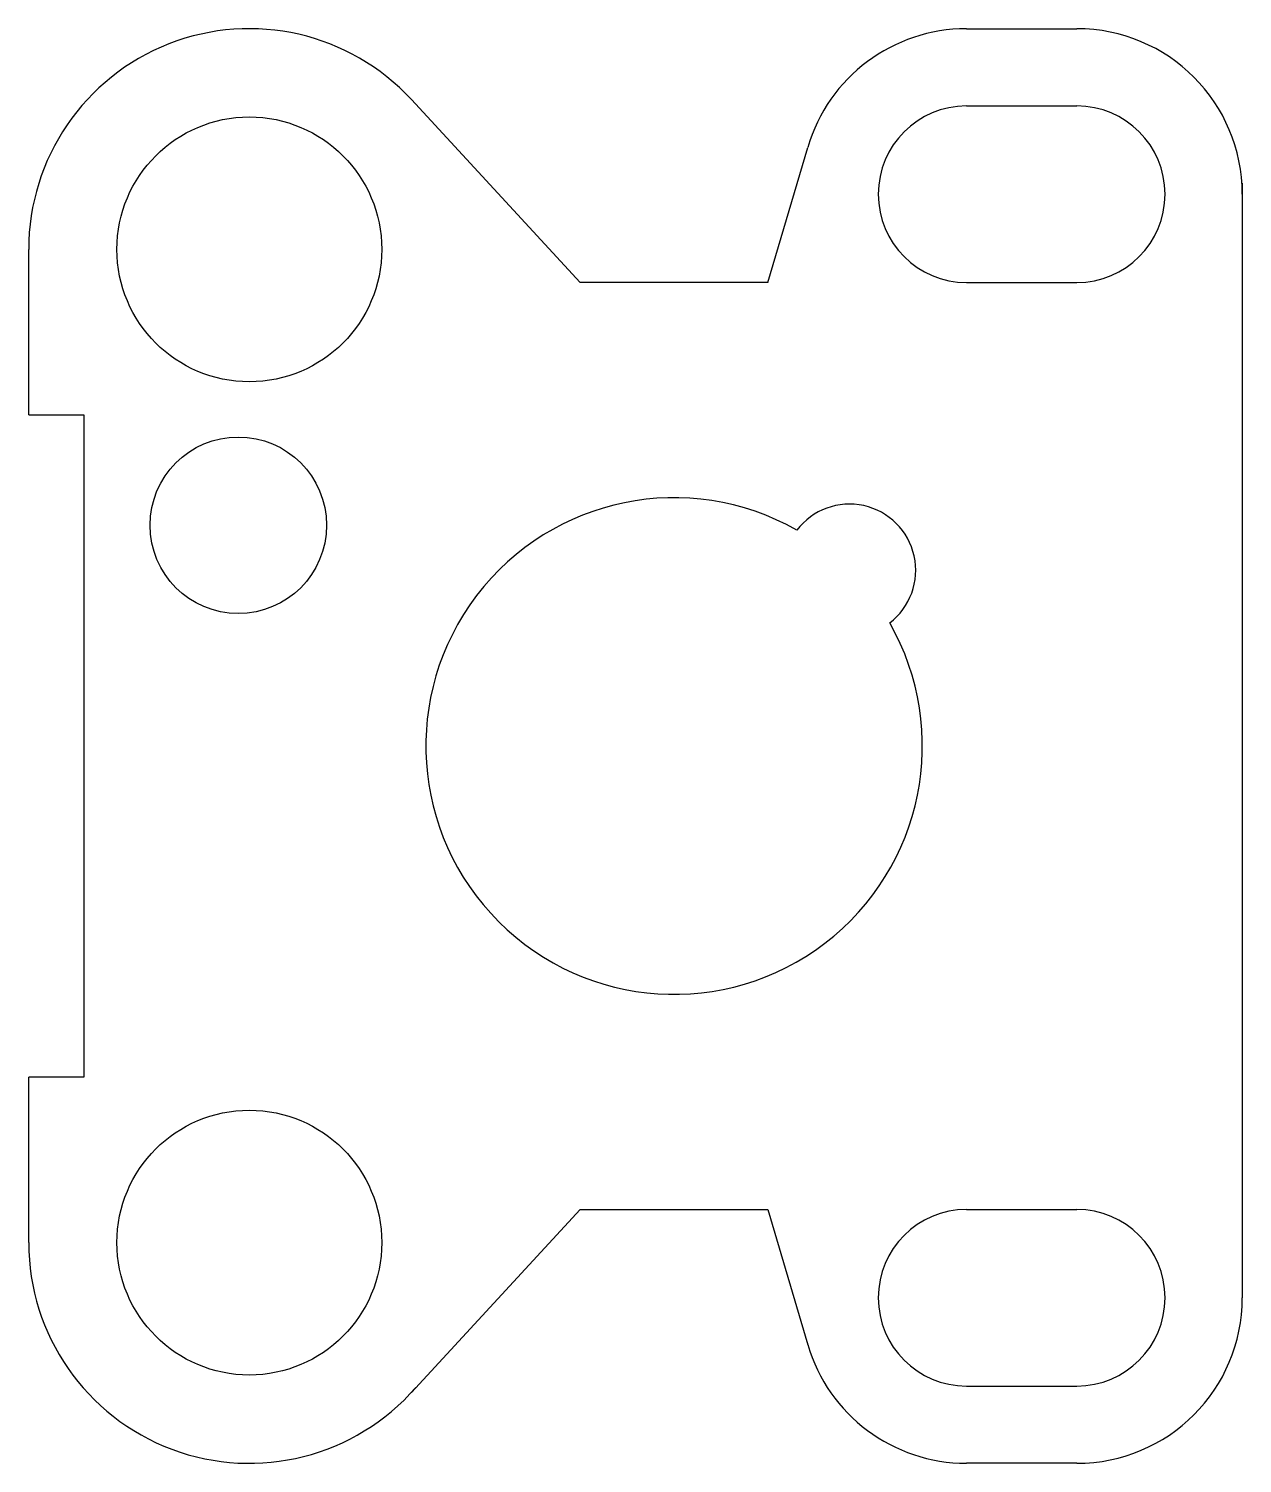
# Model space of a CAD drawing. Header units: inches. Extents: x 131773 to 263779, y 116840 to 233761.
# Drawn here: x 131773.2 to 131883.2, y 116840 to 116970 of the extents above; entities outside this region: 2.
import ezdxf

# ---------------------------------------------------------------- set-up
doc = ezdxf.new("R2010")
doc.units = ezdxf.units.IN
doc.header["$MEASUREMENT"] = 0

msp = doc.modelspace()

# ---------------------------------------------------------------- linework, layer by layer
for p, q in [((131858.17, 116970.05), (131868.17, 116970.05)), ((131807.86, 116963.62), (131823.17, 116947.05)), ((131858.17, 116963.05), (131868.17, 116963.05)), ((131840.17, 116947.05), (131843.78, 116959.29)), ((131883.17, 116956.05), (131883.17, 116855.05)), ((131773.17, 116935.05), (131773.17, 116950.05)), ((131840.17, 116947.05), (131823.17, 116947.05)), ((131858.17, 116947.05), (131868.17, 116947.05)), ((131773.17, 116935.05), (131778.17, 116935.05)), ((131778.17, 116935.05), (131778.17, 116875.05)), ((131773.17, 116860.05), (131773.17, 116875.05)), ((131778.17, 116875.05), (131773.17, 116875.05)), ((131807.86, 116846.48), (131823.17, 116863.05)), ((131823.17, 116863.05), (131840.17, 116863.05)), ((131840.17, 116863.05), (131843.78, 116850.8)), ((131858.17, 116863.05), (131868.17, 116863.05)), ((131858.17, 116847.05), (131868.17, 116847.05)), ((131868.17, 116840.05), (131858.17, 116840.05))]:
    msp.add_line(p, q)
for centre, radius in [((263755.23, 233736.9), 24), ((263755.23, 233736.9), 24), ((131793.17, 116950.05), 12), ((131792.17, 116925.05), 8), ((131793.17, 116860.05), 12)]:
    msp.add_circle(centre, radius)
for centre, radius, start, end in [((131793.17, 116950.05), 20, 42.7329, 180), ((131858.17, 116955.05), 15, 90, 163.56), ((131868.17, 116955.05), 15, 0, 90), ((131858.17, 116955.05), 8, 90, 270), ((131868.17, 116955.05), 8, 270, 90), ((131831.67, 116905.05), 22.5, 60.3707, 29.7217), ((131847.57, 116920.97), 6, 307.384, 142.7085), ((131858.17, 116855.05), 8, 90, 270), ((131868.17, 116855.05), 8, 270, 90), ((131793.17, 116860.05), 20, 180, 318.957), ((131868.17, 116855.05), 15, 270, 0), ((131858.17, 116855.05), 15, 196.44, 270)]:
    msp.add_arc(centre, radius, start, end)

doc.saveas('drawing.dxf')
